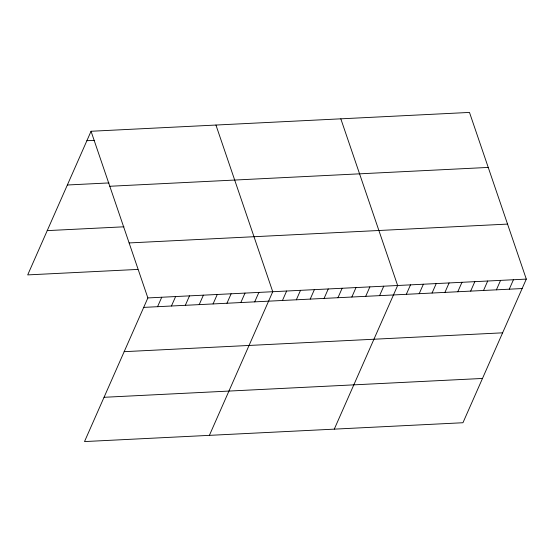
<?xml version="1.0" encoding="UTF-8"?>
<svg xmlns="http://www.w3.org/2000/svg" width="554" height="554" viewBox="0 0 554 554"><rect width="100%" height="100%" fill="white"/><g stroke="black" fill="none" stroke-linecap="round" stroke-linejoin="round"><path stroke-width="0.83" d="M91.05 131.263L147.87 297.934L84.513 441.573L462.95 422.737L526.3 279.098L469.487 112.427L91.05 131.263L27.7 274.902L137.891 269.417M157.571 306.701L161.74 297.242M171.449 306.009L175.618 296.556M185.327 305.316L189.496 295.864M199.205 304.624L203.373 295.171M213.075 303.938L217.244 294.479M226.953 303.246L231.122 293.793M240.831 302.553L245 293.101M254.708 301.861L258.877 292.408M209.398 435.361L272.748 291.716L215.935 125.045M282.457 300.483L286.626 291.03M296.335 299.79L300.503 290.338M310.205 299.098L314.381 289.645M324.083 298.412L328.252 288.953M337.961 297.72L342.13 288.267M351.838 297.027L356.007 287.574M365.709 296.335L369.878 286.882M379.587 295.649L383.756 286.189M334.284 429.142L397.634 285.504L340.821 118.833M406.331 294.312L410.5 284.86M419.198 293.675L423.367 284.223M432.065 293.031L436.233 283.579M444.931 292.394L449.1 282.942M457.798 291.75L461.967 282.298M470.665 291.113L474.833 281.661M483.531 290.469L487.7 281.017M496.398 289.832L500.567 280.379M509.264 289.188L513.433 279.735M86.881 140.716L94.228 140.349M67.353 185.001L108.979 182.924M109.803 186.269L488.233 167.426M47.229 230.623L123.957 226.801M129.117 242.936L507.554 224.093M147.87 297.934L526.3 279.098M143.701 307.387L522.131 288.551M124.165 351.672L502.603 332.829M104.048 397.294L482.479 378.451"/></g></svg>
